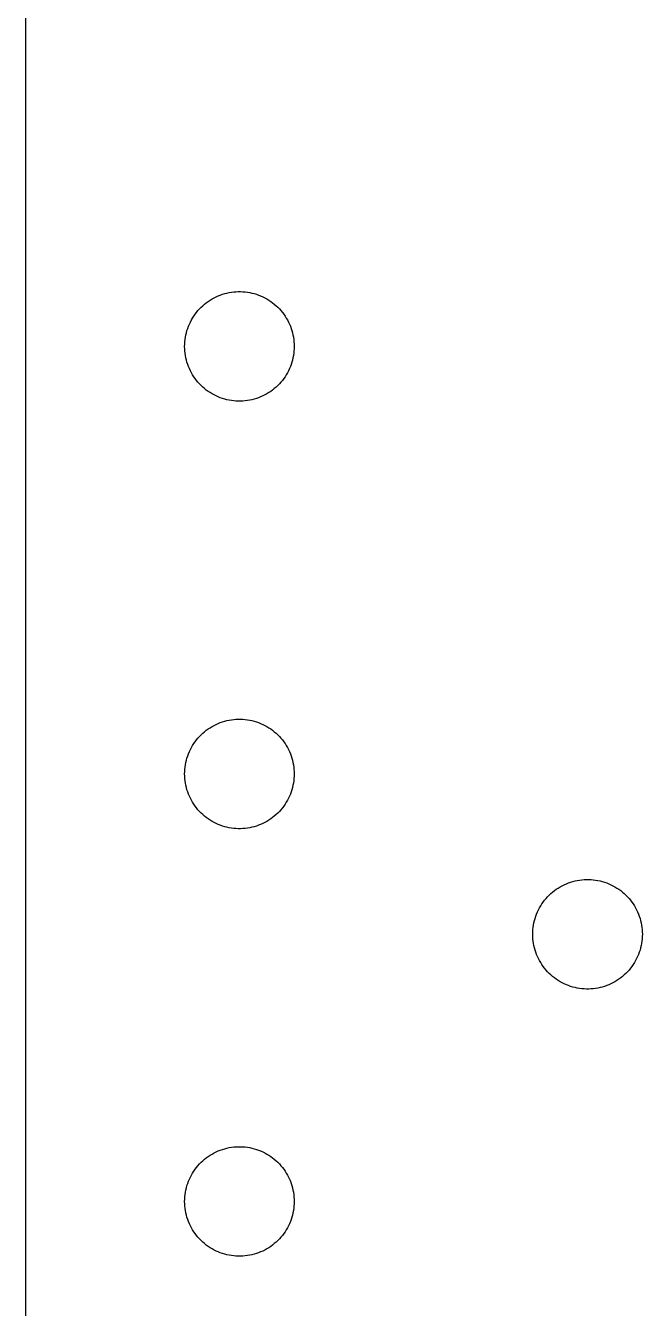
# Model space of a CAD drawing. Header units: metres. Extents: x 0 to 5.8, y -7.5 to 7.5.
# Drawn here: x 0.05 to 0.959, y -0.157 to 1.732 of the extents above; entities that cross this region are included whole.
import ezdxf

# ---------------------------------------------------------------- set-up
doc = ezdxf.new("R2010")
doc.units = ezdxf.units.M

msp = doc.modelspace()

# ---------------------------------------------------------------- linework, layer by layer
for p, q in [((0.049988, 4.53227), (0.049988, -4.53227)), ((0.313507, 1.32202), (0.316162, 1.32413)), ((0.316162, 1.32413), (0.318893, 1.32611)), ((0.318893, 1.32611), (0.321701, 1.32797)), ((0.321701, 1.32797), (0.3246, 1.32973)), ((0.3246, 1.32973), (0.32756, 1.33136)), ((0.32756, 1.33136), (0.330582, 1.33286)), ((0.330582, 1.33286), (0.333679, 1.33424)), ((0.333679, 1.33424), (0.336823, 1.33548)), ((0.336823, 1.33548), (0.340012, 1.33659)), ((0.340012, 1.33659), (0.343246, 1.33757)), ((0.343246, 1.33757), (0.346527, 1.33841)), ((0.346527, 1.33841), (0.349823, 1.33911)), ((0.349823, 1.33911), (0.353165, 1.33968)), ((0.353165, 1.33968), (0.356522, 1.3401)), ((0.356522, 1.3401), (0.359879, 1.34038)), ((0.359879, 1.34038), (0.363266, 1.34053)), ((0.363266, 1.34053), (0.366638, 1.34053)), ((0.366638, 1.34053), (0.370026, 1.34038)), ((0.370026, 1.34038), (0.373383, 1.3401)), ((0.373383, 1.3401), (0.37674, 1.33968)), ((0.37674, 1.33968), (0.380081, 1.33911)), ((0.380081, 1.33911), (0.383377, 1.33841)), ((0.383377, 1.33841), (0.386658, 1.33757)), ((0.386658, 1.33757), (0.389893, 1.33659)), ((0.389893, 1.33659), (0.393082, 1.33548)), ((0.393082, 1.33548), (0.396225, 1.33424)), ((0.396225, 1.33424), (0.399323, 1.33286)), ((0.399323, 1.33286), (0.402344, 1.33136)), ((0.402344, 1.33136), (0.405304, 1.32973)), ((0.405304, 1.32973), (0.408203, 1.32797)), ((0.408203, 1.32797), (0.411011, 1.32611)), ((0.411011, 1.32611), (0.413742, 1.32413)), ((0.413742, 1.32413), (0.416397, 1.32202)), ((0.295914, 1.30165), (0.297729, 1.3045)), ((0.297729, 1.3045), (0.299652, 1.30728)), ((0.299652, 1.30728), (0.301697, 1.30997)), ((0.301697, 1.30997), (0.303864, 1.31258)), ((0.303864, 1.31258), (0.306122, 1.31508)), ((0.306122, 1.31508), (0.308487, 1.3175)), ((0.308487, 1.3175), (0.310944, 1.31981)), ((0.310944, 1.31981), (0.313507, 1.32202)), ((0.416397, 1.32202), (0.418961, 1.31981)), ((0.418961, 1.31981), (0.421417, 1.3175)), ((0.421417, 1.3175), (0.423782, 1.31508)), ((0.423782, 1.31508), (0.426056, 1.31258)), ((0.426056, 1.31258), (0.428207, 1.30997)), ((0.428207, 1.30997), (0.430252, 1.30728)), ((0.430252, 1.30728), (0.432175, 1.3045)), ((0.432175, 1.3045), (0.43399, 1.30165)), ((0.287689, 1.28316), (0.288727, 1.28638)), ((0.288727, 1.28638), (0.289917, 1.28955)), ((0.289917, 1.28955), (0.291229, 1.29266)), ((0.291229, 1.29266), (0.292664, 1.29572)), ((0.292664, 1.29572), (0.29422, 1.29872)), ((0.29422, 1.29872), (0.295914, 1.30165)), ((0.43399, 1.30165), (0.435684, 1.29872)), ((0.435684, 1.29872), (0.437241, 1.29572)), ((0.437241, 1.29572), (0.43869, 1.29266)), ((0.43869, 1.29266), (0.439987, 1.28955)), ((0.439987, 1.28955), (0.441177, 1.28638)), ((0.441177, 1.28638), (0.442215, 1.28316)), ((0.284317, 1.26321), (0.284531, 1.26659)), ((0.284531, 1.26659), (0.284882, 1.26994)), ((0.284882, 1.26994), (0.28537, 1.2733)), ((0.28537, 1.2733), (0.286011, 1.27661)), ((0.286011, 1.27661), (0.286774, 1.27991)), ((0.286774, 1.27991), (0.287689, 1.28316)), ((0.442215, 1.28316), (0.44313, 1.27991)), ((0.44313, 1.27991), (0.443893, 1.27661)), ((0.443893, 1.27661), (0.444534, 1.2733)), ((0.444534, 1.2733), (0.445023, 1.26994)), ((0.445023, 1.26994), (0.445374, 1.26659)), ((0.445374, 1.26659), (0.445587, 1.26321)), ((0.284241, 1.25984), (0.284317, 1.26321)), ((0.284317, 1.25645), (0.284241, 1.25984)), ((0.284531, 1.25308), (0.284317, 1.25645)), ((0.284882, 1.24973), (0.284531, 1.25308)), ((0.28537, 1.24637), (0.284882, 1.24973)), ((0.445023, 1.24973), (0.444534, 1.24637)), ((0.445374, 1.25308), (0.445023, 1.24973)), ((0.445587, 1.25645), (0.445374, 1.25308)), ((0.445587, 1.26321), (0.445663, 1.25984)), ((0.445663, 1.25984), (0.445587, 1.25645)), ((0.286011, 1.24306), (0.28537, 1.24637)), ((0.286774, 1.23976), (0.286011, 1.24306)), ((0.287689, 1.23651), (0.286774, 1.23976)), ((0.288727, 1.23329), (0.287689, 1.23651)), ((0.289917, 1.23012), (0.288727, 1.23329)), ((0.291229, 1.22701), (0.289917, 1.23012)), ((0.439987, 1.23012), (0.43869, 1.22701)), ((0.441177, 1.23329), (0.439987, 1.23012)), ((0.442215, 1.23651), (0.441177, 1.23329)), ((0.44313, 1.23976), (0.442215, 1.23651)), ((0.443893, 1.24306), (0.44313, 1.23976)), ((0.444534, 1.24637), (0.443893, 1.24306)), ((0.292664, 1.22395), (0.291229, 1.22701)), ((0.29422, 1.22095), (0.292664, 1.22395)), ((0.295914, 1.21803), (0.29422, 1.22095)), ((0.297729, 1.21516), (0.295914, 1.21803)), ((0.299652, 1.2124), (0.297729, 1.21516)), ((0.301697, 1.2097), (0.299652, 1.2124)), ((0.303864, 1.20709), (0.301697, 1.2097)), ((0.428207, 1.2097), (0.426056, 1.20709)), ((0.430252, 1.2124), (0.428207, 1.2097)), ((0.432175, 1.21516), (0.430252, 1.2124)), ((0.43399, 1.21803), (0.432175, 1.21516)), ((0.435684, 1.22095), (0.43399, 1.21803)), ((0.437241, 1.22395), (0.435684, 1.22095)), ((0.43869, 1.22701), (0.437241, 1.22395)), ((0.306122, 1.20459), (0.303864, 1.20709)), ((0.308487, 1.20216), (0.306122, 1.20459)), ((0.310944, 1.19986), (0.308487, 1.20216)), ((0.313507, 1.19765), (0.310944, 1.19986)), ((0.316162, 1.19554), (0.313507, 1.19765)), ((0.318893, 1.19356), (0.316162, 1.19554)), ((0.321701, 1.1917), (0.318893, 1.19356)), ((0.3246, 1.18994), (0.321701, 1.1917)), ((0.408203, 1.1917), (0.405304, 1.18994)), ((0.411011, 1.19356), (0.408203, 1.1917)), ((0.413742, 1.19554), (0.411011, 1.19356)), ((0.416397, 1.19765), (0.413742, 1.19554)), ((0.418961, 1.19986), (0.416397, 1.19765)), ((0.421417, 1.20216), (0.418961, 1.19986)), ((0.423782, 1.20459), (0.421417, 1.20216)), ((0.426056, 1.20709), (0.423782, 1.20459)), ((0.32756, 1.18831), (0.3246, 1.18994)), ((0.330582, 1.18681), (0.32756, 1.18831)), ((0.333679, 1.18542), (0.330582, 1.18681)), ((0.336823, 1.18419), (0.333679, 1.18542)), ((0.340012, 1.18307), (0.336823, 1.18419)), ((0.343246, 1.1821), (0.340012, 1.18307)), ((0.346527, 1.18126), (0.343246, 1.1821)), ((0.349823, 1.18056), (0.346527, 1.18126)), ((0.353165, 1.17999), (0.349823, 1.18056)), ((0.356522, 1.17957), (0.353165, 1.17999)), ((0.359879, 1.17929), (0.356522, 1.17957)), ((0.363266, 1.17914), (0.359879, 1.17929)), ((0.366638, 1.17914), (0.363266, 1.17914)), ((0.370026, 1.17929), (0.366638, 1.17914)), ((0.373383, 1.17957), (0.370026, 1.17929)), ((0.37674, 1.17999), (0.373383, 1.17957)), ((0.380081, 1.18056), (0.37674, 1.17999)), ((0.383377, 1.18126), (0.380081, 1.18056)), ((0.386658, 1.1821), (0.383377, 1.18126)), ((0.389893, 1.18307), (0.386658, 1.1821)), ((0.393082, 1.18419), (0.389893, 1.18307)), ((0.396225, 1.18542), (0.393082, 1.18419)), ((0.399323, 1.18681), (0.396225, 1.18542)), ((0.402344, 1.18831), (0.399323, 1.18681)), ((0.405304, 1.18994), (0.402344, 1.18831)), ((0.321701, 0.698059), (0.3246, 0.699814)), ((0.3246, 0.699814), (0.32756, 0.701431)), ((0.32756, 0.701431), (0.330582, 0.702942)), ((0.330582, 0.702942), (0.333679, 0.704315)), ((0.333679, 0.704315), (0.336823, 0.705566)), ((0.336823, 0.705566), (0.340012, 0.706665)), ((0.340012, 0.706665), (0.343246, 0.707657)), ((0.343246, 0.707657), (0.346527, 0.708496)), ((0.346527, 0.708496), (0.349823, 0.709198)), ((0.349823, 0.709198), (0.353165, 0.709763)), ((0.353165, 0.709763), (0.356522, 0.710175)), ((0.356522, 0.710175), (0.359879, 0.710464)), ((0.359879, 0.710464), (0.363266, 0.710602)), ((0.363266, 0.710602), (0.366638, 0.710602)), ((0.366638, 0.710602), (0.370026, 0.710464)), ((0.370026, 0.710464), (0.373383, 0.710175)), ((0.373383, 0.710175), (0.37674, 0.709763)), ((0.37674, 0.709763), (0.380081, 0.709198)), ((0.380081, 0.709198), (0.383377, 0.708496)), ((0.383377, 0.708496), (0.386658, 0.707657)), ((0.386658, 0.707657), (0.389893, 0.706665)), ((0.389893, 0.706665), (0.393082, 0.705566)), ((0.393082, 0.705566), (0.396225, 0.704315)), ((0.396225, 0.704315), (0.399323, 0.702942)), ((0.399323, 0.702942), (0.402344, 0.701431)), ((0.402344, 0.701431), (0.405304, 0.699814)), ((0.405304, 0.699814), (0.408203, 0.698059)), ((0.301697, 0.680038), (0.303864, 0.682648)), ((0.303864, 0.682648), (0.306122, 0.685165)), ((0.306122, 0.685165), (0.308487, 0.687576)), ((0.308487, 0.687576), (0.310944, 0.689896)), ((0.310944, 0.689896), (0.313507, 0.692108)), ((0.313507, 0.692108), (0.316162, 0.694199)), ((0.316162, 0.694199), (0.318893, 0.696182)), ((0.318893, 0.696182), (0.321701, 0.698059)), ((0.408203, 0.698059), (0.411011, 0.696182)), ((0.411011, 0.696182), (0.413742, 0.694199)), ((0.413742, 0.694199), (0.416397, 0.692108)), ((0.416397, 0.692108), (0.418961, 0.689896)), ((0.418961, 0.689896), (0.421417, 0.687576)), ((0.421417, 0.687576), (0.423782, 0.685165)), ((0.423782, 0.685165), (0.426056, 0.682648)), ((0.426056, 0.682648), (0.428207, 0.680038)), ((0.289917, 0.659622), (0.291229, 0.662735)), ((0.291229, 0.662735), (0.292664, 0.665802)), ((0.292664, 0.665802), (0.29422, 0.668793)), ((0.29422, 0.668793), (0.295914, 0.671722)), ((0.295914, 0.671722), (0.297729, 0.674576)), ((0.297729, 0.674576), (0.299652, 0.677353)), ((0.299652, 0.677353), (0.301697, 0.680038)), ((0.428207, 0.680038), (0.430252, 0.677353)), ((0.430252, 0.677353), (0.432175, 0.674576)), ((0.432175, 0.674576), (0.43399, 0.671722)), ((0.43399, 0.671722), (0.435684, 0.668793)), ((0.435684, 0.668793), (0.437241, 0.665802)), ((0.437241, 0.665802), (0.43869, 0.662735)), ((0.43869, 0.662735), (0.439987, 0.659622)), ((0.284882, 0.64003), (0.28537, 0.643372)), ((0.28537, 0.643372), (0.286011, 0.646698)), ((0.286011, 0.646698), (0.286774, 0.649979)), ((0.286774, 0.649979), (0.287689, 0.653244)), ((0.287689, 0.653244), (0.288727, 0.656464)), ((0.288727, 0.656464), (0.289917, 0.659622)), ((0.439987, 0.659622), (0.441177, 0.656464)), ((0.441177, 0.656464), (0.442215, 0.653244)), ((0.442215, 0.653244), (0.44313, 0.649979)), ((0.44313, 0.649979), (0.443893, 0.646698)), ((0.443893, 0.646698), (0.444534, 0.643372)), ((0.444534, 0.643372), (0.445023, 0.64003)), ((0.284241, 0.629913), (0.284317, 0.633301)), ((0.284317, 0.626541), (0.284241, 0.629913)), ((0.284317, 0.633301), (0.284531, 0.636673)), ((0.284531, 0.623154), (0.284317, 0.626541)), ((0.284531, 0.636673), (0.284882, 0.64003)), ((0.445023, 0.64003), (0.445374, 0.636673)), ((0.445374, 0.636673), (0.445587, 0.633301)), ((0.445587, 0.626541), (0.445374, 0.623154)), ((0.445587, 0.633301), (0.445663, 0.629913)), ((0.445663, 0.629913), (0.445587, 0.626541)), ((0.284882, 0.619797), (0.284531, 0.623154)), ((0.28537, 0.616455), (0.284882, 0.619797)), ((0.286011, 0.613129), (0.28537, 0.616455)), ((0.286774, 0.609848), (0.286011, 0.613129)), ((0.287689, 0.606583), (0.286774, 0.609848)), ((0.288727, 0.603378), (0.287689, 0.606583)), ((0.442215, 0.606583), (0.441177, 0.603378)), ((0.44313, 0.609848), (0.442215, 0.606583)), ((0.443893, 0.613129), (0.44313, 0.609848)), ((0.444534, 0.616455), (0.443893, 0.613129)), ((0.445023, 0.619797), (0.444534, 0.616455)), ((0.445374, 0.623154), (0.445023, 0.619797)), ((0.289917, 0.600204), (0.288727, 0.603378)), ((0.291229, 0.597092), (0.289917, 0.600204)), ((0.292664, 0.594025), (0.291229, 0.597092)), ((0.29422, 0.591034), (0.292664, 0.594025)), ((0.295914, 0.588104), (0.29422, 0.591034)), ((0.297729, 0.585251), (0.295914, 0.588104)), ((0.43399, 0.588104), (0.432175, 0.585251)), ((0.435684, 0.591034), (0.43399, 0.588104)), ((0.437241, 0.594025), (0.435684, 0.591034)), ((0.43869, 0.597092), (0.437241, 0.594025)), ((0.439987, 0.600204), (0.43869, 0.597092)), ((0.441177, 0.603378), (0.439987, 0.600204)), ((0.299652, 0.582474), (0.297729, 0.585251)), ((0.301697, 0.579788), (0.299652, 0.582474)), ((0.303864, 0.577179), (0.301697, 0.579788)), ((0.306122, 0.574661), (0.303864, 0.577179)), ((0.308487, 0.57225), (0.306122, 0.574661)), ((0.310944, 0.569931), (0.308487, 0.57225)), ((0.313507, 0.567734), (0.310944, 0.569931)), ((0.316162, 0.565628), (0.313507, 0.567734)), ((0.416397, 0.567734), (0.413742, 0.565628)), ((0.418961, 0.569931), (0.416397, 0.567734)), ((0.421417, 0.57225), (0.418961, 0.569931)), ((0.423782, 0.574661), (0.421417, 0.57225)), ((0.426056, 0.577179), (0.423782, 0.574661)), ((0.428207, 0.579788), (0.426056, 0.577179)), ((0.430252, 0.582474), (0.428207, 0.579788)), ((0.432175, 0.585251), (0.430252, 0.582474)), ((0.318893, 0.563644), (0.316162, 0.565628)), ((0.321701, 0.561768), (0.318893, 0.563644)), ((0.3246, 0.560013), (0.321701, 0.561768)), ((0.32756, 0.558395), (0.3246, 0.560013)), ((0.330582, 0.556885), (0.32756, 0.558395)), ((0.333679, 0.555511), (0.330582, 0.556885)), ((0.336823, 0.55426), (0.333679, 0.555511)), ((0.340012, 0.553162), (0.336823, 0.55426)), ((0.343246, 0.552185), (0.340012, 0.553162)), ((0.346527, 0.551331), (0.343246, 0.552185)), ((0.349823, 0.550629), (0.346527, 0.551331)), ((0.353165, 0.550064), (0.349823, 0.550629)), ((0.356522, 0.549652), (0.353165, 0.550064)), ((0.359879, 0.549362), (0.356522, 0.549652)), ((0.363266, 0.549225), (0.359879, 0.549362)), ((0.366638, 0.549225), (0.363266, 0.549225)), ((0.370026, 0.549362), (0.366638, 0.549225)), ((0.373383, 0.549652), (0.370026, 0.549362)), ((0.37674, 0.550064), (0.373383, 0.549652)), ((0.380081, 0.550629), (0.37674, 0.550064)), ((0.383377, 0.551331), (0.380081, 0.550629)), ((0.386658, 0.552185), (0.383377, 0.551331)), ((0.389893, 0.553162), (0.386658, 0.552185)), ((0.393082, 0.55426), (0.389893, 0.553162)), ((0.396225, 0.555511), (0.393082, 0.55426)), ((0.399323, 0.556885), (0.396225, 0.555511)), ((0.402344, 0.558395), (0.399323, 0.556885)), ((0.405304, 0.560013), (0.402344, 0.558395)), ((0.408203, 0.561768), (0.405304, 0.560013)), ((0.411011, 0.563644), (0.408203, 0.561768)), ((0.413742, 0.565628), (0.411011, 0.563644)), ((0.859512, 0.472275), (0.862823, 0.472977)), ((0.862823, 0.472977), (0.86615, 0.473541)), ((0.86615, 0.473541), (0.869507, 0.473953)), ((0.869507, 0.473953), (0.872879, 0.474243)), ((0.872879, 0.474243), (0.876251, 0.47438)), ((0.876251, 0.47438), (0.879639, 0.47438)), ((0.879639, 0.47438), (0.883011, 0.474243)), ((0.883011, 0.474243), (0.886383, 0.473953)), ((0.886383, 0.473953), (0.88974, 0.473541)), ((0.88974, 0.473541), (0.893066, 0.472977)), ((0.893066, 0.472977), (0.896378, 0.472275)), ((0.821472, 0.451355), (0.823944, 0.453674)), ((0.823944, 0.453674), (0.826508, 0.455887)), ((0.826508, 0.455887), (0.829147, 0.457977)), ((0.829147, 0.457977), (0.831879, 0.459961)), ((0.831879, 0.459961), (0.834702, 0.461838)), ((0.834702, 0.461838), (0.837585, 0.463593)), ((0.837585, 0.463593), (0.840561, 0.46521)), ((0.840561, 0.46521), (0.843582, 0.466721)), ((0.843582, 0.466721), (0.846664, 0.468094)), ((0.846664, 0.468094), (0.849808, 0.469345)), ((0.849808, 0.469345), (0.853012, 0.470459)), ((0.853012, 0.470459), (0.856247, 0.471436)), ((0.856247, 0.471436), (0.859512, 0.472275)), ((0.896378, 0.472275), (0.899643, 0.471436)), ((0.899643, 0.471436), (0.902878, 0.470459)), ((0.902878, 0.470459), (0.906082, 0.469345)), ((0.906082, 0.469345), (0.909225, 0.468094)), ((0.909225, 0.468094), (0.912308, 0.466721)), ((0.912308, 0.466721), (0.915344, 0.46521)), ((0.915344, 0.46521), (0.918304, 0.463593)), ((0.918304, 0.463593), (0.921188, 0.461838)), ((0.921188, 0.461838), (0.924011, 0.459961)), ((0.924011, 0.459961), (0.926743, 0.457977)), ((0.926743, 0.457977), (0.929398, 0.455887)), ((0.929398, 0.455887), (0.931946, 0.453674)), ((0.931946, 0.453674), (0.934418, 0.451355)), ((0.80722, 0.432571), (0.808914, 0.435501)), ((0.808914, 0.435501), (0.810715, 0.438354)), ((0.810715, 0.438354), (0.812653, 0.441132)), ((0.812653, 0.441132), (0.814697, 0.443832)), ((0.814697, 0.443832), (0.816849, 0.446426)), ((0.816849, 0.446426), (0.819107, 0.448944)), ((0.819107, 0.448944), (0.821472, 0.451355)), ((0.934418, 0.451355), (0.936783, 0.448944)), ((0.936783, 0.448944), (0.939041, 0.446426)), ((0.939041, 0.446426), (0.941193, 0.443832)), ((0.941193, 0.443832), (0.943237, 0.441132)), ((0.943237, 0.441132), (0.945175, 0.438354)), ((0.945175, 0.438354), (0.946976, 0.435501)), ((0.946976, 0.435501), (0.948669, 0.432571)), ((0.799774, 0.413757), (0.800674, 0.417023)), ((0.800674, 0.417023), (0.801727, 0.420242)), ((0.801727, 0.420242), (0.802902, 0.423401)), ((0.802902, 0.423401), (0.804214, 0.426514)), ((0.804214, 0.426514), (0.805649, 0.429581)), ((0.805649, 0.429581), (0.80722, 0.432571)), ((0.948669, 0.432571), (0.950241, 0.429581)), ((0.950241, 0.429581), (0.951675, 0.426514)), ((0.951675, 0.426514), (0.952988, 0.423401)), ((0.952988, 0.423401), (0.954163, 0.420242)), ((0.954163, 0.420242), (0.955215, 0.417023)), ((0.955215, 0.417023), (0.956116, 0.413757)), ((0.797241, 0.393692), (0.797302, 0.397079)), ((0.797302, 0.397079), (0.797516, 0.400452)), ((0.797516, 0.400452), (0.797867, 0.403809)), ((0.797867, 0.403809), (0.79837, 0.40715)), ((0.79837, 0.40715), (0.798996, 0.410477)), ((0.798996, 0.410477), (0.799774, 0.413757)), ((0.956116, 0.413757), (0.956894, 0.410477)), ((0.956894, 0.410477), (0.95752, 0.40715)), ((0.95752, 0.40715), (0.958023, 0.403809)), ((0.958023, 0.403809), (0.958374, 0.400452)), ((0.958374, 0.400452), (0.958588, 0.397079)), ((0.958588, 0.397079), (0.958649, 0.393692)), ((0.797302, 0.39032), (0.797241, 0.393692)), ((0.797516, 0.386948), (0.797302, 0.39032)), ((0.797867, 0.383575), (0.797516, 0.386948)), ((0.79837, 0.380234), (0.797867, 0.383575)), ((0.798996, 0.376907), (0.79837, 0.380234)), ((0.95752, 0.380234), (0.956894, 0.376907)), ((0.958023, 0.383575), (0.95752, 0.380234)), ((0.958374, 0.386948), (0.958023, 0.383575)), ((0.958588, 0.39032), (0.958374, 0.386948)), ((0.958649, 0.393692), (0.958588, 0.39032)), ((0.799774, 0.373627), (0.798996, 0.376907)), ((0.800674, 0.370361), (0.799774, 0.373627)), ((0.801727, 0.367157), (0.800674, 0.370361)), ((0.802902, 0.363983), (0.801727, 0.367157)), ((0.804214, 0.36087), (0.802902, 0.363983)), ((0.805649, 0.357803), (0.804214, 0.36087)), ((0.951675, 0.36087), (0.950241, 0.357803)), ((0.952988, 0.363983), (0.951675, 0.36087)), ((0.954163, 0.367157), (0.952988, 0.363983)), ((0.955215, 0.370361), (0.954163, 0.367157)), ((0.956116, 0.373627), (0.955215, 0.370361)), ((0.956894, 0.376907), (0.956116, 0.373627)), ((0.80722, 0.354813), (0.805649, 0.357803)), ((0.808914, 0.351883), (0.80722, 0.354813)), ((0.810715, 0.34903), (0.808914, 0.351883)), ((0.812653, 0.346252), (0.810715, 0.34903)), ((0.814697, 0.343567), (0.812653, 0.346252)), ((0.816849, 0.340958), (0.814697, 0.343567)), ((0.819107, 0.33844), (0.816849, 0.340958)), ((0.939041, 0.340958), (0.936783, 0.33844)), ((0.941193, 0.343567), (0.939041, 0.340958)), ((0.943237, 0.346252), (0.941193, 0.343567)), ((0.945175, 0.34903), (0.943237, 0.346252)), ((0.946976, 0.351883), (0.945175, 0.34903)), ((0.948669, 0.354813), (0.946976, 0.351883)), ((0.950241, 0.357803), (0.948669, 0.354813)), ((0.821472, 0.336029), (0.819107, 0.33844)), ((0.823944, 0.33371), (0.821472, 0.336029)), ((0.826508, 0.331512), (0.823944, 0.33371)), ((0.829147, 0.329407), (0.826508, 0.331512)), ((0.831879, 0.327423), (0.829147, 0.329407)), ((0.834702, 0.325546), (0.831879, 0.327423)), ((0.837585, 0.323792), (0.834702, 0.325546)), ((0.840561, 0.322174), (0.837585, 0.323792)), ((0.843582, 0.320663), (0.840561, 0.322174)), ((0.915344, 0.322174), (0.912308, 0.320663)), ((0.918304, 0.323792), (0.915344, 0.322174)), ((0.921188, 0.325546), (0.918304, 0.323792)), ((0.924011, 0.327423), (0.921188, 0.325546)), ((0.926743, 0.329407), (0.924011, 0.327423)), ((0.929398, 0.331512), (0.926743, 0.329407)), ((0.931946, 0.33371), (0.929398, 0.331512)), ((0.934418, 0.336029), (0.931946, 0.33371)), ((0.936783, 0.33844), (0.934418, 0.336029)), ((0.846664, 0.31929), (0.843582, 0.320663)), ((0.849808, 0.318054), (0.846664, 0.31929)), ((0.853012, 0.31694), (0.849808, 0.318054)), ((0.856247, 0.315964), (0.853012, 0.31694)), ((0.859512, 0.315125), (0.856247, 0.315964)), ((0.862823, 0.314407), (0.859512, 0.315125)), ((0.86615, 0.313858), (0.862823, 0.314407)), ((0.869507, 0.313431), (0.86615, 0.313858)), ((0.872879, 0.313141), (0.869507, 0.313431)), ((0.876251, 0.313004), (0.872879, 0.313141)), ((0.879639, 0.313004), (0.876251, 0.313004)), ((0.883011, 0.313141), (0.879639, 0.313004)), ((0.886383, 0.313431), (0.883011, 0.313141)), ((0.88974, 0.313858), (0.886383, 0.313431)), ((0.893066, 0.314407), (0.88974, 0.313858)), ((0.896378, 0.315125), (0.893066, 0.314407)), ((0.899643, 0.315964), (0.896378, 0.315125)), ((0.902878, 0.31694), (0.899643, 0.315964)), ((0.906082, 0.318054), (0.902878, 0.31694)), ((0.909225, 0.31929), (0.906082, 0.318054)), ((0.912308, 0.320663), (0.909225, 0.31929)), ((0.333679, 0.074402), (0.336823, 0.075638)), ((0.336823, 0.075638), (0.340012, 0.076752)), ((0.340012, 0.076752), (0.343246, 0.077728)), ((0.343246, 0.077728), (0.346527, 0.078567)), ((0.346527, 0.078567), (0.349823, 0.079269)), ((0.349823, 0.079269), (0.353165, 0.079834)), ((0.353165, 0.079834), (0.356522, 0.080261)), ((0.356522, 0.080261), (0.359879, 0.080536)), ((0.359879, 0.080536), (0.363266, 0.080688)), ((0.363266, 0.080688), (0.366638, 0.080688)), ((0.366638, 0.080688), (0.370026, 0.080536)), ((0.370026, 0.080536), (0.373383, 0.080261)), ((0.373383, 0.080261), (0.37674, 0.079834)), ((0.37674, 0.079834), (0.380081, 0.079269)), ((0.380081, 0.079269), (0.383377, 0.078567)), ((0.383377, 0.078567), (0.386658, 0.077728)), ((0.386658, 0.077728), (0.389893, 0.076752)), ((0.389893, 0.076752), (0.393082, 0.075638)), ((0.393082, 0.075638), (0.396225, 0.074402)), ((0.306122, 0.055237), (0.308487, 0.057663)), ((0.308487, 0.057663), (0.310944, 0.059967)), ((0.310944, 0.059967), (0.313507, 0.06218)), ((0.313507, 0.06218), (0.316162, 0.064285)), ((0.316162, 0.064285), (0.318893, 0.066269)), ((0.318893, 0.066269), (0.321701, 0.06813)), ((0.321701, 0.06813), (0.3246, 0.069885)), ((0.3246, 0.069885), (0.32756, 0.071518)), ((0.32756, 0.071518), (0.330582, 0.073013)), ((0.330582, 0.073013), (0.333679, 0.074402)), ((0.396225, 0.074402), (0.399323, 0.073013)), ((0.399323, 0.073013), (0.402344, 0.071518)), ((0.402344, 0.071518), (0.405304, 0.069885)), ((0.405304, 0.069885), (0.408203, 0.06813)), ((0.408203, 0.06813), (0.411011, 0.066269)), ((0.411011, 0.066269), (0.413742, 0.064285)), ((0.413742, 0.064285), (0.416397, 0.06218)), ((0.416397, 0.06218), (0.418961, 0.059967)), ((0.418961, 0.059967), (0.421417, 0.057663)), ((0.421417, 0.057663), (0.423782, 0.055237)), ((0.292664, 0.035873), (0.29422, 0.038879)), ((0.29422, 0.038879), (0.295914, 0.041809)), ((0.295914, 0.041809), (0.297729, 0.044663)), ((0.297729, 0.044663), (0.299652, 0.047424)), ((0.299652, 0.047424), (0.301697, 0.050125)), ((0.301697, 0.050125), (0.303864, 0.052734)), ((0.303864, 0.052734), (0.306122, 0.055237)), ((0.423782, 0.055237), (0.426056, 0.052734)), ((0.426056, 0.052734), (0.428207, 0.050125)), ((0.428207, 0.050125), (0.430252, 0.047424)), ((0.430252, 0.047424), (0.432175, 0.044663)), ((0.432175, 0.044663), (0.43399, 0.041809)), ((0.43399, 0.041809), (0.435684, 0.038879)), ((0.435684, 0.038879), (0.437241, 0.035873)), ((0.286011, 0.016769), (0.286774, 0.020065)), ((0.286774, 0.020065), (0.287689, 0.023315)), ((0.287689, 0.023315), (0.288727, 0.026535)), ((0.288727, 0.026535), (0.289917, 0.029709)), ((0.289917, 0.029709), (0.291229, 0.032822)), ((0.291229, 0.032822), (0.292664, 0.035873)), ((0.437241, 0.035873), (0.43869, 0.032822)), ((0.43869, 0.032822), (0.439987, 0.029709)), ((0.439987, 0.029709), (0.441177, 0.026535)), ((0.441177, 0.026535), (0.442215, 0.023315)), ((0.442215, 0.023315), (0.44313, 0.020065)), ((0.44313, 0.020065), (0.443893, 0.016769)), ((0.284241, 0), (0.284317, 0.003372)), ((0.284317, -0.003372), (0.284241, 0)), ((0.284317, 0.003372), (0.284531, 0.006744)), ((0.284531, 0.006744), (0.284882, 0.010101)), ((0.284882, 0.010101), (0.28537, 0.013458)), ((0.28537, 0.013458), (0.286011, 0.016769)), ((0.443893, 0.016769), (0.444534, 0.013458)), ((0.444534, 0.013458), (0.445023, 0.010101)), ((0.445023, 0.010101), (0.445374, 0.006744)), ((0.445374, 0.006744), (0.445587, 0.003372)), ((0.445587, 0.003372), (0.445663, 0)), ((0.445663, 0), (0.445587, -0.003372)), ((0.284531, -0.006744), (0.284317, -0.003372)), ((0.284882, -0.010101), (0.284531, -0.006744)), ((0.28537, -0.013458), (0.284882, -0.010101)), ((0.286011, -0.016769), (0.28537, -0.013458)), ((0.286774, -0.020065), (0.286011, -0.016769)), ((0.443893, -0.016769), (0.44313, -0.020065)), ((0.444534, -0.013458), (0.443893, -0.016769)), ((0.445023, -0.010101), (0.444534, -0.013458)), ((0.445374, -0.006744), (0.445023, -0.010101)), ((0.445587, -0.003372), (0.445374, -0.006744)), ((0.287689, -0.023315), (0.286774, -0.020065)), ((0.288727, -0.026535), (0.287689, -0.023315)), ((0.289917, -0.029709), (0.288727, -0.026535)), ((0.291229, -0.032822), (0.289917, -0.029709)), ((0.292664, -0.035873), (0.291229, -0.032822)), ((0.29422, -0.038879), (0.292664, -0.035873)), ((0.437241, -0.035873), (0.435684, -0.038879)), ((0.43869, -0.032822), (0.437241, -0.035873)), ((0.439987, -0.029709), (0.43869, -0.032822)), ((0.441177, -0.026535), (0.439987, -0.029709)), ((0.442215, -0.023315), (0.441177, -0.026535)), ((0.44313, -0.020065), (0.442215, -0.023315)), ((0.295914, -0.041809), (0.29422, -0.038879)), ((0.297729, -0.044663), (0.295914, -0.041809)), ((0.299652, -0.047424), (0.297729, -0.044663)), ((0.301697, -0.050125), (0.299652, -0.047424)), ((0.303864, -0.052734), (0.301697, -0.050125)), ((0.306122, -0.055237), (0.303864, -0.052734)), ((0.308487, -0.057663), (0.306122, -0.055237)), ((0.423782, -0.055237), (0.421417, -0.057663)), ((0.426056, -0.052734), (0.423782, -0.055237)), ((0.428207, -0.050125), (0.426056, -0.052734)), ((0.430252, -0.047424), (0.428207, -0.050125)), ((0.432175, -0.044663), (0.430252, -0.047424)), ((0.43399, -0.041809), (0.432175, -0.044663)), ((0.435684, -0.038879), (0.43399, -0.041809)), ((0.310944, -0.059967), (0.308487, -0.057663)), ((0.313507, -0.06218), (0.310944, -0.059967)), ((0.316162, -0.064285), (0.313507, -0.06218)), ((0.318893, -0.066269), (0.316162, -0.064285)), ((0.321701, -0.06813), (0.318893, -0.066269)), ((0.3246, -0.069885), (0.321701, -0.06813)), ((0.32756, -0.071518), (0.3246, -0.069885)), ((0.330582, -0.073013), (0.32756, -0.071518)), ((0.333679, -0.074402), (0.330582, -0.073013)), ((0.336823, -0.075638), (0.333679, -0.074402)), ((0.396225, -0.074402), (0.393082, -0.075638)), ((0.399323, -0.073013), (0.396225, -0.074402)), ((0.402344, -0.071518), (0.399323, -0.073013)), ((0.405304, -0.069885), (0.402344, -0.071518)), ((0.408203, -0.06813), (0.405304, -0.069885)), ((0.411011, -0.066269), (0.408203, -0.06813)), ((0.413742, -0.064285), (0.411011, -0.066269)), ((0.416397, -0.06218), (0.413742, -0.064285)), ((0.418961, -0.059967), (0.416397, -0.06218)), ((0.421417, -0.057663), (0.418961, -0.059967)), ((0.340012, -0.076752), (0.336823, -0.075638)), ((0.343246, -0.077728), (0.340012, -0.076752)), ((0.346527, -0.078567), (0.343246, -0.077728)), ((0.349823, -0.079269), (0.346527, -0.078567)), ((0.353165, -0.079834), (0.349823, -0.079269)), ((0.356522, -0.080261), (0.353165, -0.079834)), ((0.359879, -0.080536), (0.356522, -0.080261)), ((0.363266, -0.080688), (0.359879, -0.080536)), ((0.366638, -0.080688), (0.363266, -0.080688)), ((0.370026, -0.080536), (0.366638, -0.080688)), ((0.373383, -0.080261), (0.370026, -0.080536)), ((0.37674, -0.079834), (0.373383, -0.080261)), ((0.380081, -0.079269), (0.37674, -0.079834)), ((0.383377, -0.078567), (0.380081, -0.079269)), ((0.386658, -0.077728), (0.383377, -0.078567)), ((0.389893, -0.076752), (0.386658, -0.077728)), ((0.393082, -0.075638), (0.389893, -0.076752))]:
    msp.add_line(p, q)

doc.saveas('drawing.dxf')
